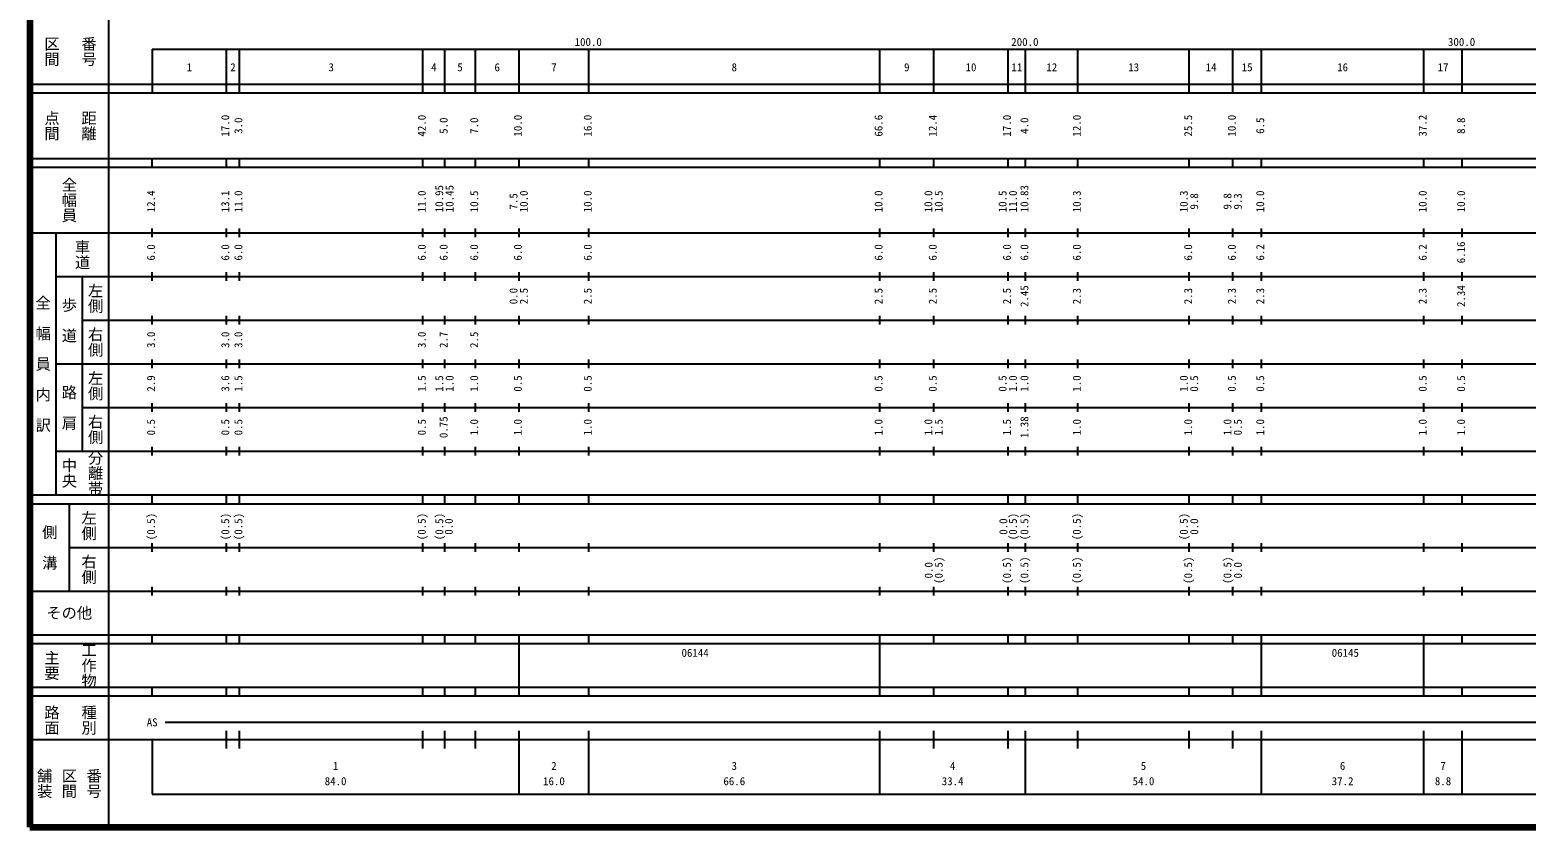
# Model space of a CAD drawing. Units: millimetres on the paper. Extents: x 40 to 680, y 20 to 380.
# Drawn here: x 40 to 382.6, y 20 to 202.4 of the extents above; entities that cross this region are included whole.
import ezdxf
from ezdxf.enums import TextEntityAlignment as Align

# ---------------------------------------------------------------- set-up
doc = ezdxf.new("R2010")
doc.units = ezdxf.units.MM
doc.layers.add('M-TTL', color=2, linetype='Continuous', lineweight=140)
doc.layers.add('M-TTL-BAND', color=7, linetype='Continuous', lineweight=25)
doc.styles.add('@ＭＳ ゴシック', font='')
doc.styles.add('ＭＳ ゴシック', font='')
doc.styles.get('@ＭＳ ゴシック').set_extended_font_data('@MS Gothic')
doc.styles.get('ＭＳ ゴシック').set_extended_font_data('MS Gothic')

msp = doc.modelspace()

# ---------------------------------------------------------------- linework, layer by layer
at = {"layer": 'M-TTL'}
for p, q in [((40, 380), (40, 20)), ((40, 20), (680, 20))]:
    msp.add_line(p, q, dxfattribs=at)
at = {"layer": 'M-TTL-BAND'}
for p, q in [((58, 370), (58, 20)), ((68, 198), (579, 198)), ((68, 198), (68, 188)), ((85, 188), (85, 198)), ((88, 188), (88, 198)), ((130, 188), (130, 198)), ((135, 188), (135, 198)), ((142, 188), (142, 198)), ((152, 188), (152, 198)), ((168, 188), (168, 198)), ((234.6, 188), (234.6, 198)), ((247, 188), (247, 198)), ((264, 188), (264, 198)), ((268, 188), (268, 198)), ((280, 188), (280, 198)), ((305.5, 188), (305.5, 198)), ((315.5, 188), (315.5, 198)), ((322, 188), (322, 198)), ((359.2, 188), (359.2, 198)), ((368, 188), (368, 198)), ((40, 190), (579, 190)), ((40, 188), (579, 188)), ((40, 173), (579, 173)), ((68, 171), (68, 173)), ((85, 171), (85, 173)), ((88, 171), (88, 173)), ((130, 171), (130, 173)), ((135, 171), (135, 173)), ((142, 171), (142, 173)), ((152, 171), (152, 173)), ((168, 171), (168, 173)), ((234.6, 171), (234.6, 173)), ((247, 171), (247, 173)), ((264, 171), (264, 173)), ((268, 171), (268, 173)), ((280, 171), (280, 173)), ((305.5, 171), (305.5, 173)), ((315.5, 171), (315.5, 173)), ((322, 171), (322, 173)), ((359.2, 171), (359.2, 173)), ((368, 171), (368, 173)), ((40, 171), (579, 171)), ((40, 156), (579, 156)), ((46, 96), (46, 156)), ((68, 155), (68, 157)), ((85, 155), (85, 157)), ((88, 155), (88, 157)), ((130, 155), (130, 157)), ((135, 155), (135, 157)), ((142, 155), (142, 157)), ((152, 155), (152, 157)), ((168, 155), (168, 157)), ((234.6, 155), (234.6, 157)), ((247, 155), (247, 157)), ((264, 155), (264, 157)), ((268, 155), (268, 157)), ((280, 155), (280, 157)), ((305.5, 155), (305.5, 157)), ((315.5, 155), (315.5, 157)), ((322, 155), (322, 157)), ((359.2, 155), (359.2, 157)), ((368, 155), (368, 157)), ((46, 146), (579, 146)), ((52, 146), (52, 106)), ((68, 145), (68, 147)), ((85, 145), (85, 147)), ((88, 145), (88, 147)), ((130, 145), (130, 147)), ((135, 145), (135, 147)), ((142, 145), (142, 147)), ((152, 145), (152, 147)), ((168, 145), (168, 147)), ((234.6, 145), (234.6, 147)), ((247, 145), (247, 147)), ((264, 145), (264, 147)), ((268, 145), (268, 147)), ((280, 145), (280, 147)), ((305.5, 145), (305.5, 147)), ((315.5, 145), (315.5, 147)), ((322, 145), (322, 147)), ((359.2, 145), (359.2, 147)), ((368, 145), (368, 147)), ((52, 136), (579, 136)), ((68, 135), (68, 137)), ((85, 135), (85, 137)), ((88, 135), (88, 137)), ((130, 135), (130, 137)), ((135, 135), (135, 137)), ((142, 135), (142, 137)), ((152, 135), (152, 137)), ((168, 135), (168, 137)), ((234.6, 135), (234.6, 137)), ((247, 135), (247, 137)), ((264, 135), (264, 137)), ((268, 135), (268, 137)), ((280, 135), (280, 137)), ((305.5, 135), (305.5, 137)), ((315.5, 135), (315.5, 137)), ((322, 135), (322, 137)), ((359.2, 135), (359.2, 137)), ((368, 135), (368, 137)), ((68, 125), (68, 127)), ((85, 125), (85, 127)), ((88, 125), (88, 127)), ((130, 125), (130, 127)), ((135, 125), (135, 127)), ((142, 125), (142, 127)), ((152, 125), (152, 127)), ((168, 125), (168, 127)), ((234.6, 125), (234.6, 127)), ((247, 125), (247, 127)), ((264, 125), (264, 127)), ((268, 125), (268, 127)), ((280, 125), (280, 127)), ((305.5, 125), (305.5, 127)), ((315.5, 125), (315.5, 127)), ((322, 125), (322, 127)), ((359.2, 125), (359.2, 127)), ((368, 125), (368, 127)), ((46, 126), (579, 126)), ((68, 115), (68, 117)), ((85, 115), (85, 117)), ((88, 115), (88, 117)), ((130, 115), (130, 117)), ((135, 115), (135, 117)), ((142, 115), (142, 117)), ((152, 115), (152, 117)), ((168, 115), (168, 117)), ((234.6, 115), (234.6, 117)), ((247, 115), (247, 117)), ((264, 115), (264, 117)), ((268, 115), (268, 117)), ((280, 115), (280, 117)), ((305.5, 115), (305.5, 117)), ((315.5, 115), (315.5, 117)), ((322, 115), (322, 117)), ((359.2, 115), (359.2, 117)), ((368, 115), (368, 117)), ((52, 116), (579, 116)), ((68, 105), (68, 107)), ((85, 105), (85, 107)), ((88, 105), (88, 107)), ((130, 105), (130, 107)), ((135, 105), (135, 107)), ((142, 105), (142, 107)), ((152, 105), (152, 107)), ((168, 105), (168, 107)), ((234.6, 105), (234.6, 107)), ((247, 105), (247, 107)), ((264, 105), (264, 107)), ((268, 105), (268, 107)), ((280, 105), (280, 107)), ((305.5, 105), (305.5, 107)), ((315.5, 105), (315.5, 107)), ((322, 105), (322, 107)), ((359.2, 105), (359.2, 107)), ((368, 105), (368, 107)), ((46, 106), (579, 106)), ((40, 96), (579, 96)), ((68, 94), (68, 96)), ((85, 94), (85, 96)), ((88, 94), (88, 96)), ((130, 94), (130, 96)), ((135, 94), (135, 96)), ((142, 94), (142, 96)), ((152, 94), (152, 96)), ((168, 94), (168, 96)), ((234.6, 94), (234.6, 96)), ((247, 94), (247, 96)), ((264, 94), (264, 96)), ((268, 94), (268, 96)), ((280, 94), (280, 96)), ((305.5, 94), (305.5, 96)), ((315.5, 94), (315.5, 96)), ((322, 94), (322, 96)), ((359.2, 94), (359.2, 96)), ((368, 94), (368, 96)), ((40, 94), (579, 94)), ((49, 94), (49, 74)), ((49, 84), (579, 84)), ((68, 83), (68, 85)), ((85, 83), (85, 85)), ((88, 83), (88, 85)), ((130, 83), (130, 85)), ((135, 83), (135, 85)), ((142, 83), (142, 85)), ((152, 83), (152, 85)), ((168, 83), (168, 85)), ((234.6, 83), (234.6, 85)), ((247, 83), (247, 85)), ((264, 83), (264, 85)), ((268, 83), (268, 85)), ((280, 83), (280, 85)), ((305.5, 83), (305.5, 85)), ((315.5, 83), (315.5, 85)), ((322, 83), (322, 85)), ((359.2, 83), (359.2, 85)), ((368, 83), (368, 85)), ((40, 74), (579, 74)), ((68, 73), (68, 75)), ((85, 73), (85, 75)), ((88, 73), (88, 75)), ((130, 73), (130, 75)), ((135, 73), (135, 75)), ((142, 73), (142, 75)), ((152, 73), (152, 75)), ((168, 73), (168, 75)), ((234.6, 73), (234.6, 75)), ((247, 73), (247, 75)), ((264, 73), (264, 75)), ((268, 73), (268, 75)), ((280, 73), (280, 75)), ((305.5, 73), (305.5, 75)), ((315.5, 73), (315.5, 75)), ((322, 73), (322, 75)), ((359.2, 73), (359.2, 75)), ((368, 73), (368, 75)), ((40, 64), (579, 64)), ((40, 62), (579, 62)), ((68, 62), (68, 64)), ((85, 62), (85, 64)), ((88, 62), (88, 64)), ((130, 62), (130, 64)), ((135, 62), (135, 64)), ((142, 62), (142, 64)), ((152, 62), (152, 64)), ((152, 52), (152, 62)), ((168, 62), (168, 64)), ((234.6, 62), (234.6, 64)), ((234.6, 52), (234.6, 62)), ((247, 62), (247, 64)), ((264, 62), (264, 64)), ((268, 62), (268, 64)), ((280, 62), (280, 64)), ((305.5, 62), (305.5, 64)), ((315.5, 62), (315.5, 64)), ((322, 62), (322, 64)), ((322, 52), (322, 62)), ((359.2, 62), (359.2, 64)), ((359.2, 52), (359.2, 62)), ((368, 62), (368, 64)), ((40, 52), (579, 52)), ((68, 50), (68, 52)), ((85, 50), (85, 52)), ((88, 50), (88, 52)), ((130, 50), (130, 52)), ((135, 50), (135, 52)), ((142, 50), (142, 52)), ((152, 50), (152, 52)), ((168, 50), (168, 52)), ((234.6, 50), (234.6, 52)), ((247, 50), (247, 52)), ((264, 50), (264, 52)), ((268, 50), (268, 52)), ((280, 50), (280, 52)), ((305.5, 50), (305.5, 52)), ((315.5, 50), (315.5, 52)), ((322, 50), (322, 52)), ((359.2, 50), (359.2, 52)), ((368, 50), (368, 52)), ((40, 50), (579, 50)), ((71, 44), (565, 44)), ((85, 38), (85, 42)), ((88, 38), (88, 42)), ((130, 38), (130, 42)), ((135, 38), (135, 42)), ((142, 38), (142, 42)), ((152, 27.5), (152, 42)), ((168, 27.5), (168, 42)), ((234.6, 27.5), (234.6, 42)), ((247, 38), (247, 42)), ((264, 38), (264, 42)), ((268, 27.5), (268, 42)), ((280, 38), (280, 42)), ((305.5, 38), (305.5, 42)), ((315.5, 38), (315.5, 42)), ((322, 27.5), (322, 42)), ((359.2, 27.5), (359.2, 42)), ((368, 27.5), (368, 42)), ((40, 40), (579, 40)), ((68, 40), (68, 27.5)), ((68, 27.5), (579, 27.5))]:
    msp.add_line(p, q, dxfattribs=at)

# ---------------------------------------------------------------- texts
at = {"layer": 'M-TTL-BAND', "style": '@ＭＳ ゴシック'}
for s, p in [('区間', (45, 197.5)), ('番号', (53.5, 197.5)), ('点間', (45, 180.5)), ('距離', (53.5, 180.5)), ('全幅員', (49, 163.5)), ('車道', (52, 151)), ('左側', (55, 141)), ('全\u3000幅\u3000員\u3000内\u3000訳', (43, 126)), ('歩\u3000道', (49, 136)), ('右側', (55, 131)), ('左側', (55, 121)), ('路\u3000肩', (49, 116)), ('右側', (55, 111)), ('中央', (49, 101)), ('分離帯', (55, 101)), ('側\u3000溝', (44.5, 84)), ('左側', (53.5, 89)), ('右側', (53.5, 79)), ('工作物', (53.5, 57)), ('主要', (45, 57)), ('路面', (45, 44.5)), ('種別', (53.5, 44.5)), ('舗装', (43.333, 30)), ('区間', (49, 30)), ('番号', (54.667, 30))]:
    msp.add_text(s, height=2.566, rotation=270, dxfattribs=at).set_placement(p, align=Align.MIDDLE_CENTER)
at = {"layer": 'M-TTL-BAND', "style": 'ＭＳ ゴシック'}
for s, p in [('100.0', (167.844, 198.195)), ('200.0', (267.844, 198.195)), ('300.0', (367.844, 198.195)), ('1', (76.5, 192.405)), ('2', (86.5, 192.405)), ('3', (109, 192.405)), ('4', (132.5, 192.405)), ('5', (138.5, 192.405)), ('6', (147, 192.405)), ('7', (160, 192.405)), ('8', (201.3, 192.405)), ('9', (240.8, 192.405)), ('10', (255.5, 192.405)), ('11', (266, 192.405)), ('12', (274, 192.405)), ('13', (292.75, 192.405)), ('14', (310.5, 192.405)), ('15', (318.75, 192.405)), ('16', (340.6, 192.405)), ('17', (363.6, 192.405)), ('AS', (68, 42.5)), ('1', (110, 32.523)), ('2', (160, 32.523)), ('3', (201.3, 32.523)), ('4', (251.3, 32.523)), ('5', (295, 32.523)), ('6', (340.6, 32.523)), ('7', (363.6, 32.523)), ('84.0', (110, 29.033)), ('16.0', (160, 29.033)), ('66.6', (201.3, 29.033)), ('33.4', (251.3, 29.033)), ('54.0', (295, 29.033)), ('37.2', (340.6, 29.033)), ('8.8', (363.6, 29.033))]:
    msp.add_text(s, height=1.833, dxfattribs=at).set_placement(p, align=Align.BOTTOM_CENTER)
for s, p in [('17.0', (86.193, 180.5)), ('3.0', (89.193, 180.5)), ('42.0', (131.193, 180.5)), ('5.0', (136.193, 180.5)), ('7.0', (143.193, 180.5)), ('10.0', (153.193, 180.5)), ('16.0', (169.193, 180.5)), ('66.6', (235.793, 180.5)), ('12.4', (248.193, 180.5)), ('17.0', (265.193, 180.5)), ('4.0', (269.193, 180.5)), ('12.0', (281.193, 180.5)), ('25.5', (306.693, 180.5)), ('10.0', (316.693, 180.5)), ('6.5', (323.193, 180.5)), ('37.2', (360.393, 180.5)), ('8.8', (369.193, 180.5)), ('12.4', (69.193, 163.174)), ('13.1', (86.193, 163.174)), ('11.0', (89.193, 163.174)), ('11.0', (131.193, 163.174)), ('10.95', (135.193, 163.802)), ('10.45', (137.563, 163.802)), ('10.5', (143.193, 163.174)), ('7.5', (152.193, 163.174)), ('10.0', (154.563, 163.174)), ('10.0', (169.193, 163.174)), ('10.0', (235.793, 163.174)), ('10.0', (247.193, 163.174)), ('10.5', (249.563, 163.174)), ('10.5', (264.193, 163.174)), ('11.0', (266.563, 163.174)), ('10.83', (269.193, 163.791)), ('10.3', (281.193, 163.174)), ('10.3', (305.693, 163.174)), ('9.8', (308.063, 163.174)), ('9.8', (315.693, 163.174)), ('9.3', (318.063, 163.174)), ('10.0', (323.193, 163.174)), ('10.0', (360.393, 163.174)), ('10.0', (369.193, 163.174)), ('6.0', (69.193, 151.5)), ('6.0', (86.193, 151.5)), ('6.0', (89.193, 151.5)), ('6.0', (131.193, 151.5)), ('6.0', (136.193, 151.5)), ('6.0', (143.193, 151.5)), ('6.0', (153.193, 151.5)), ('6.0', (169.193, 151.5)), ('6.0', (235.793, 151.5)), ('6.0', (248.193, 151.5)), ('6.0', (265.193, 151.5)), ('6.0', (269.193, 151.5)), ('6.0', (281.193, 151.5)), ('6.0', (306.693, 151.5)), ('6.0', (316.693, 151.5)), ('6.2', (323.193, 151.5)), ('6.2', (360.393, 151.5)), ('6.16', (369.193, 151.5)), ('2.34', (369.193, 141.5)), ('0.0', (152.193, 141.5)), ('2.5', (154.563, 141.5)), ('2.5', (169.193, 141.5)), ('2.5', (235.793, 141.5)), ('2.5', (248.193, 141.5)), ('2.5', (265.193, 141.5)), ('2.45', (269.193, 141.5)), ('2.3', (281.193, 141.5)), ('2.3', (306.693, 141.5)), ('2.3', (316.693, 141.5)), ('2.3', (323.193, 141.5)), ('2.3', (360.393, 141.5)), ('3.0', (69.193, 131.5)), ('3.0', (86.193, 131.5)), ('3.0', (89.193, 131.5)), ('3.0', (131.193, 131.5)), ('2.7', (136.193, 131.5)), ('2.5', (143.193, 131.5)), ('2.9', (69.193, 121.5)), ('3.6', (86.193, 121.5)), ('1.5', (89.193, 121.5)), ('1.5', (131.193, 121.5)), ('1.5', (135.193, 121.5)), ('1.0', (137.563, 121.5)), ('1.0', (143.193, 121.5)), ('0.5', (153.193, 121.5)), ('0.5', (169.193, 121.5)), ('0.5', (235.793, 121.5)), ('0.5', (248.193, 121.5)), ('0.5', (264.193, 121.5)), ('1.0', (266.563, 121.5)), ('1.0', (269.193, 121.5)), ('1.0', (281.193, 121.5)), ('1.0', (305.693, 121.5)), ('0.5', (308.063, 121.5)), ('0.5', (316.693, 121.5)), ('0.5', (323.193, 121.5)), ('0.5', (360.393, 121.5)), ('0.5', (369.193, 121.5)), ('0.5', (69.193, 111.5)), ('0.5', (86.193, 111.5)), ('0.5', (89.193, 111.5)), ('0.5', (131.193, 111.5)), ('0.75', (136.193, 111.5)), ('1.0', (143.193, 111.5)), ('1.0', (153.193, 111.5)), ('1.0', (169.193, 111.5)), ('1.0', (235.793, 111.5)), ('1.0', (247.193, 111.5)), ('1.5', (249.563, 111.5)), ('1.5', (265.193, 111.5)), ('1.38', (269.193, 111.5)), ('1.0', (281.193, 111.5)), ('1.0', (306.693, 111.5)), ('1.0', (315.693, 111.5)), ('0.5', (318.063, 111.5)), ('1.0', (323.193, 111.5)), ('1.0', (360.393, 111.5)), ('1.0', (369.193, 111.5)), ('(0.5)', (69.193, 88.764)), ('(0.5)', (86.193, 88.764)), ('(0.5)', (89.193, 88.764)), ('(0.5)', (131.193, 88.764)), ('(0.5)', (135.193, 88.764)), ('0.0', (137.371, 88.764)), ('0.0', (264.366, 88.764)), ('(0.5)', (266.563, 88.764)), ('(0.5)', (269.193, 88.764)), ('(0.5)', (281.193, 88.764)), ('(0.5)', (305.693, 88.764)), ('0.0', (308.085, 88.764)), ('0.0', (247.26, 78.764)), ('(0.5)', (249.563, 78.764)), ('(0.5)', (265.193, 78.764)), ('(0.5)', (269.193, 78.764)), ('(0.5)', (281.193, 78.764)), ('(0.5)', (306.693, 78.764)), ('(0.5)', (315.693, 78.764)), ('0.0', (318.085, 78.764))]:
    msp.add_text(s, height=1.833, rotation=90, dxfattribs=at).set_placement(p, align=Align.BOTTOM_CENTER)
msp.add_text('その他', height=2.566, dxfattribs=at).set_placement((49, 69), align=Align.MIDDLE_CENTER)
for s, p in [('06144', (189.214, 58.405)), ('06145', (338.1, 58.405))]:
    msp.add_text(s, height=1.833, dxfattribs=at).set_placement(p, align=Align.BOTTOM_LEFT)

doc.saveas('drawing.dxf')
